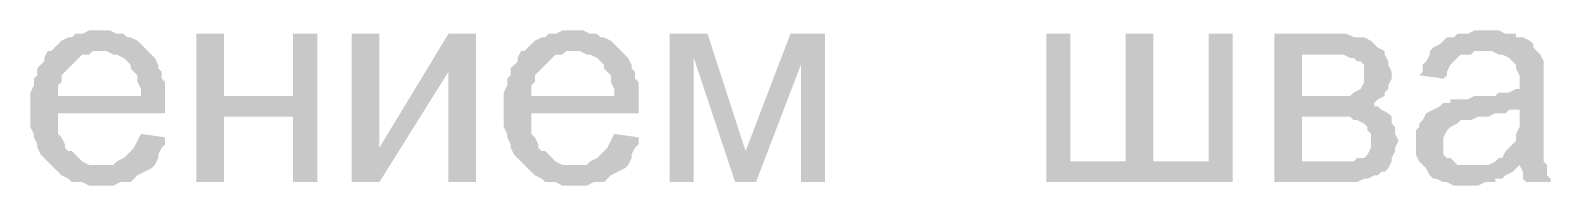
# Model space of a CAD drawing. Header units: millimetres. Extents: x -383313 to -161684, y -117025 to 99224.
# Drawn here: x -343061 to -341199, y -34898 to -34707 of the extents above; entities that cross this region are included whole.
import ezdxf

# ---------------------------------------------------------------- set-up
doc = ezdxf.new("R2010")
doc.units = ezdxf.units.MM
doc.header["$MEASUREMENT"] = 0
doc.layers.add('PDF_Solid Fills', color=7, linetype='Continuous')

# ---------------------------------------------------------------- blocks, each defined once
blk = doc.blocks.new('A$Cf5759c35')
at = {"layer": 'PDF_Solid Fills'}
for points in [[(15485.4, -16442.3), (15485.4, -16442.3), (15472.7, -16442.3), (15464.2, -16446.5), (15455.7, -16446.5), (15451.5, -16450.7), (15447.3, -16450.7), (15438.8, -16455), (15434.6, -16459.2), (15430.3, -16463.4), (15426.1, -16467.7), (15485.4, -16467.7), (15489.6, -16467.7), (15493.8, -16467.7), (15502.3, -16471.9), (15506.5, -16471.9), (15515, -16476.1), (15519.2, -16480.4), (15523.5, -16484.6), (15523.5, -16488.8), (15527.7, -16493.1), (15531.9, -16497.3), (15531.9, -16505.8), (15536.2, -16514.2), (15536.2, -16522.7), (15434.6, -16522.7), (15565.8, -16522.7), (15565.8, -16514.2), (15565.8, -16505.8), (15561.6, -16501.5), (15561.6, -16493.1), (15557.3, -16488.8), (15557.3, -16484.6), (15553.1, -16476.1), (15548.9, -16471.9), (15544.6, -16467.7), (15540.4, -16463.4), (15536.2, -16459.2), (15531.9, -16455), (15523.5, -16450.7), (15519.2, -16450.7), (15515, -16446.5), (15506.5, -16446.5), (15498.1, -16442.3), (15493.8, -16442.3)], [(15637.8, -16446.5), (15603.9, -16446.5), (15603.9, -16628.5), (15637.8, -16628.5), (15637.8, -16548.1), (15722.4, -16548.1), (15637.8, -16522.7)], [(15752.1, -16446.5), (15722.4, -16446.5), (15722.4, -16522.7), (15637.8, -16522.7), (15722.4, -16548.1), (15722.4, -16628.5), (15752.1, -16628.5)], [(15946.8, -16446.5), (15912.9, -16446.5), (15828.3, -16586.2), (15794.4, -16628.5), (15828.3, -16628.5), (15912.9, -16493.1)], [(16065.3, -16442.3), (16065.3, -16442.3), (16052.6, -16442.3), (16044.2, -16446.5), (16035.7, -16446.5), (16031.5, -16450.7), (16027.2, -16450.7), (16018.8, -16455), (16014.5, -16459.2), (16010.3, -16463.4), (16006.1, -16467.7), (16065.3, -16467.7), (16069.6, -16467.7), (16073.8, -16467.7), (16082.3, -16471.9), (16086.5, -16471.9), (16095, -16476.1), (16099.2, -16480.4), (16103.4, -16484.6), (16103.4, -16488.8), (16107.7, -16493.1), (16111.9, -16497.3), (16111.9, -16505.8), (16116.1, -16514.2), (16116.1, -16522.7), (16014.5, -16522.7), (16145.8, -16522.7), (16145.8, -16514.2), (16145.8, -16505.8), (16141.5, -16501.5), (16141.5, -16493.1), (16137.3, -16488.8), (16137.3, -16484.6), (16133.1, -16476.1), (16128.8, -16471.9), (16124.6, -16467.7), (16120.4, -16463.4), (16116.1, -16459.2), (16111.9, -16455), (16103.4, -16450.7), (16099.2, -16450.7), (16095, -16446.5), (16086.5, -16446.5), (16078, -16442.3), (16073.8, -16442.3)], [(16230.4, -16446.5), (16183.9, -16446.5), (16183.9, -16628.5), (16213.5, -16628.5), (16213.5, -16476.1)], [(16374.4, -16446.5), (16332, -16446.5), (16277, -16590.4), (16264.3, -16628.5), (16289.7, -16628.5), (16344.7, -16484.6)], [(16674.9, -16446.5), (16645.3, -16446.5), (16645.3, -16628.5), (16776.5, -16603.1), (16674.9, -16603.1)], [(16873.9, -16446.5), (16844.3, -16446.5), (16844.3, -16603.1), (16776.5, -16603.1), (16645.3, -16628.5), (16873.9, -16628.5)], [(16776.5, -16446.5), (16742.7, -16446.5), (16742.7, -16603.1), (16674.9, -16603.1), (16776.5, -16603.1)], [(16996.7, -16446.5), (16924.7, -16446.5), (16924.7, -16628.5), (17026.3, -16628.5), (17034.8, -16624.3), (17039, -16624.3), (17047.5, -16620.1), (17051.7, -16620.1), (17055.9, -16615.8), (17060.2, -16615.8), (17064.4, -16611.6), (17068.6, -16603.1), (16958.6, -16603.1), (16958.6, -16548.1), (16996.7, -16548.1), (17064.4, -16543.9), (17055.9, -16539.6), (17051.7, -16535.4), (17047.5, -16535.4), (17047.5, -16531.2), (17051.7, -16526.9), (16958.6, -16522.7), (16958.6, -16471.9), (16992.4, -16471.9), (17060.2, -16467.7), (17051.7, -16463.4), (17047.5, -16459.2), (17043.2, -16455), (17034.8, -16450.7), (17034.8, -16450.7), (17026.3, -16450.7), (17022.1, -16450.7), (17013.6, -16446.5), (17005.1, -16446.5)], [(17187.2, -16442.3), (17187.2, -16442.3), (17170.2, -16442.3), (17161.8, -16446.5), (17157.5, -16446.5), (17149.1, -16446.5), (17144.8, -16450.7), (17136.4, -16450.7), (17132.1, -16455), (17127.9, -16459.2), (17119.4, -16463.4), (17115.2, -16467.7), (17178.7, -16467.7), (17182.9, -16467.7), (17191.4, -16467.7), (17199.9, -16471.9), (17204.1, -16471.9), (17212.6, -16476.1), (17216.8, -16480.4), (17216.8, -16480.4), (17221, -16484.6), (17221, -16488.8), (17225.3, -16497.3), (17225.3, -16505.8), (17225.3, -16505.8), (17225.3, -16514.2), (17221, -16514.2), (17212.6, -16518.5), (17208.3, -16518.5), (17199.9, -16518.5), (17195.6, -16522.7), (17187.2, -16522.7), (17178.7, -16522.7), (17170.2, -16522.7), (17161.8, -16526.9), (17153.3, -16526.9), (17149.1, -16526.9), (17140.6, -16526.9), (17140.6, -16531.2), (17132.1, -16531.2), (17127.9, -16535.4), (17225.3, -16539.6), (17225.3, -16548.1), (17225.3, -16552.3), (17225.3, -16560.8), (17221, -16569.3), (17221, -16573.5), (17221, -16577.7), (17216.8, -16582), (17212.6, -16586.2), (17208.3, -16590.4), (17204.1, -16598.9), (17199.9, -16598.9), (17195.6, -16603.1), (17187.2, -16607.4), (17225.3, -16607.4), (17225.3, -16607.4), (17229.5, -16615.8), (17229.5, -16624.3), (17233.7, -16628.5), (17263.4, -16628.5), (17263.4, -16624.3), (17259.1, -16620.1), (17259.1, -16611.6), (17259.1, -16607.4), (17254.9, -16603.1), (17254.9, -16598.9), (17254.9, -16594.7), (17254.9, -16590.4), (17254.9, -16582), (17254.9, -16573.5), (17254.9, -16565), (17254.9, -16552.3), (17254.9, -16510), (17254.9, -16510), (17254.9, -16501.5), (17254.9, -16493.1), (17254.9, -16488.8), (17254.9, -16484.6), (17254.9, -16480.4), (17250.7, -16471.9), (17246.4, -16467.7), (17242.2, -16463.4), (17242.2, -16459.2), (17238, -16455), (17229.5, -16450.7), (17221, -16450.7), (17221, -16446.5), (17212.6, -16446.5), (17208.3, -16446.5), (17199.9, -16442.3), (17191.4, -16442.3)], [(15426.1, -16467.7), (15421.9, -16467.7), (15417.6, -16476.1), (15417.6, -16480.4), (15413.4, -16484.6), (15409.2, -16488.8), (15409.2, -16497.3), (15404.9, -16501.5), (15404.9, -16510), (15400.7, -16518.5), (15400.7, -16522.7), (15400.7, -16531.2), (15400.7, -16539.6), (15400.7, -16548.1), (15400.7, -16552.3), (15400.7, -16560.8), (15404.9, -16569.3), (15404.9, -16573.5), (15409.2, -16582), (15409.2, -16586.2), (15413.4, -16594.7), (15417.6, -16598.9), (15421.9, -16603.1), (15426.1, -16607.4), (15485.4, -16607.4), (15485.4, -16607.4), (15476.9, -16607.4), (15472.7, -16607.4), (15464.2, -16603.1), (15460, -16598.9), (15455.7, -16594.7), (15451.5, -16590.4), (15447.3, -16590.4), (15443, -16586.2), (15443, -16582), (15438.8, -16573.5), (15434.6, -16569.3), (15434.6, -16560.8), (15434.6, -16552.3), (15434.6, -16543.9), (15565.8, -16543.9), (15565.8, -16543.9), (15565.8, -16539.6), (15565.8, -16531.2), (15565.8, -16522.7), (15434.6, -16522.7), (15434.6, -16518.5), (15434.6, -16510), (15438.8, -16505.8), (15438.8, -16497.3), (15443, -16493.1), (15447.3, -16488.8), (15451.5, -16484.6), (15455.7, -16480.4), (15460, -16476.1), (15464.2, -16471.9), (15472.7, -16471.9), (15476.9, -16467.7), (15485.4, -16467.7)], [(16006.1, -16467.7), (16001.8, -16467.7), (15997.6, -16476.1), (15997.6, -16480.4), (15993.4, -16484.6), (15989.1, -16488.8), (15989.1, -16497.3), (15984.9, -16501.5), (15984.9, -16510), (15980.7, -16518.5), (15980.7, -16522.7), (15980.7, -16531.2), (15980.7, -16539.6), (15980.7, -16548.1), (15980.7, -16552.3), (15980.7, -16560.8), (15984.9, -16569.3), (15984.9, -16573.5), (15989.1, -16582), (15989.1, -16586.2), (15993.4, -16594.7), (15997.6, -16598.9), (16001.8, -16603.1), (16006.1, -16607.4), (16065.3, -16607.4), (16065.3, -16607.4), (16056.9, -16607.4), (16052.6, -16607.4), (16044.2, -16603.1), (16039.9, -16598.9), (16035.7, -16594.7), (16031.5, -16590.4), (16027.2, -16590.4), (16023, -16586.2), (16023, -16582), (16018.8, -16573.5), (16014.5, -16569.3), (16014.5, -16560.8), (16014.5, -16552.3), (16014.5, -16543.9), (16145.8, -16543.9), (16145.8, -16543.9), (16145.8, -16539.6), (16145.8, -16531.2), (16145.8, -16522.7), (16014.5, -16522.7), (16014.5, -16518.5), (16014.5, -16510), (16018.8, -16505.8), (16018.8, -16497.3), (16023, -16493.1), (16027.2, -16488.8), (16031.5, -16484.6), (16035.7, -16480.4), (16039.9, -16476.1), (16044.2, -16471.9), (16052.6, -16471.9), (16056.9, -16467.7), (16065.3, -16467.7)], [(17060.2, -16467.7), (16992.4, -16471.9), (16992.4, -16471.9), (17009.4, -16471.9), (17017.8, -16476.1), (17022.1, -16476.1), (17026.3, -16480.4), (17030.5, -16480.4), (17034.8, -16484.6), (17034.8, -16493.1), (17034.8, -16497.3), (17034.8, -16501.5), (17034.8, -16505.8), (17030.5, -16514.2), (17030.5, -16514.2), (17022.1, -16518.5), (17017.8, -16522.7), (17013.6, -16522.7), (17005.1, -16522.7), (17000.9, -16522.7), (16988.2, -16522.7), (16958.6, -16522.7), (17051.7, -16526.9), (17060.2, -16522.7), (17060.2, -16518.5), (17064.4, -16514.2), (17064.4, -16510), (17068.6, -16501.5), (17068.6, -16497.3), (17068.6, -16493.1), (17064.4, -16484.6), (17064.4, -16480.4), (17060.2, -16471.9)], [(17115.2, -16467.7), (17115.2, -16471.9), (17111, -16480.4), (17106.7, -16484.6), (17106.7, -16493.1), (17102.5, -16497.3), (17132.1, -16501.5), (17136.4, -16497.3), (17136.4, -16493.1), (17140.6, -16484.6), (17144.8, -16480.4), (17149.1, -16476.1), (17153.3, -16471.9), (17157.5, -16471.9), (17166, -16471.9), (17170.2, -16467.7), (17178.7, -16467.7)], [(17127.9, -16535.4), (17119.4, -16539.6), (17119.4, -16539.6), (17111, -16543.9), (17106.7, -16552.3), (17102.5, -16556.6), (17102.5, -16560.8), (17098.3, -16565), (17098.3, -16573.5), (17098.3, -16582), (17098.3, -16582), (17098.3, -16590.4), (17098.3, -16594.7), (17102.5, -16603.1), (17106.7, -16607.4), (17111, -16611.6), (17115.2, -16620.1), (17115.2, -16620.1), (17119.4, -16624.3), (17123.7, -16624.3), (17132.1, -16628.5), (17136.4, -16628.5), (17144.8, -16632.8), (17153.3, -16632.8), (17161.8, -16632.8), (17166, -16632.8), (17174.5, -16632.8), (17182.9, -16628.5), (17187.2, -16628.5), (17195.6, -16628.5), (17195.6, -16624.3), (17204.1, -16624.3), (17208.3, -16620.1), (17216.8, -16615.8), (17221, -16611.6), (17166, -16607.4), (17166, -16607.4), (17157.5, -16607.4), (17149.1, -16607.4), (17144.8, -16603.1), (17140.6, -16598.9), (17136.4, -16598.9), (17132.1, -16594.7), (17132.1, -16586.2), (17132.1, -16582), (17132.1, -16577.7), (17132.1, -16573.5), (17136.4, -16565), (17136.4, -16565), (17140.6, -16560.8), (17149.1, -16556.6), (17153.3, -16552.3), (17157.5, -16552.3), (17166, -16552.3), (17174.5, -16548.1), (17178.7, -16548.1), (17187.2, -16548.1), (17195.6, -16543.9), (17199.9, -16543.9), (17208.3, -16543.9), (17212.6, -16539.6), (17221, -16539.6), (17225.3, -16539.6)], [(17064.4, -16543.9), (16996.7, -16548.1), (16996.7, -16548.1), (17017.8, -16548.1), (17022.1, -16552.3), (17026.3, -16552.3), (17034.8, -16556.6), (17039, -16560.8), (17039, -16565), (17043.2, -16569.3), (17043.2, -16577.7), (17043.2, -16582), (17043.2, -16586.2), (17039, -16594.7), (17034.8, -16598.9), (17030.5, -16598.9), (17026.3, -16598.9), (17022.1, -16603.1), (17013.6, -16603.1), (17005.1, -16603.1), (16996.7, -16603.1), (16958.6, -16603.1), (17068.6, -16603.1), (17068.6, -16598.9), (17072.9, -16590.4), (17072.9, -16586.2), (17077.1, -16577.7), (17077.1, -16577.7), (17072.9, -16569.3), (17072.9, -16560.8), (17068.6, -16556.6), (17068.6, -16548.1)], [(15536.2, -16569.3), (15536.2, -16569.3), (15531.9, -16577.7), (15527.7, -16586.2), (15523.5, -16590.4), (15519.2, -16594.7), (15515, -16598.9), (15515, -16598.9), (15506.5, -16603.1), (15502.3, -16607.4), (15493.8, -16607.4), (15485.4, -16607.4), (15426.1, -16607.4), (15426.1, -16607.4), (15430.3, -16611.6), (15434.6, -16615.8), (15438.8, -16620.1), (15447.3, -16624.3), (15451.5, -16628.5), (15460, -16628.5), (15464.2, -16628.5), (15472.7, -16632.8), (15481.1, -16632.8), (15485.4, -16632.8), (15485.4, -16632.8), (15493.8, -16632.8), (15502.3, -16632.8), (15510.8, -16628.5), (15515, -16628.5), (15523.5, -16628.5), (15527.7, -16624.3), (15531.9, -16620.1), (15540.4, -16615.8), (15540.4, -16615.8), (15548.9, -16611.6), (15553.1, -16607.4), (15557.3, -16598.9), (15557.3, -16594.7), (15561.6, -16586.2), (15565.8, -16582), (15565.8, -16573.5)], [(16116.1, -16569.3), (16116.1, -16569.3), (16111.9, -16577.7), (16107.7, -16586.2), (16103.4, -16590.4), (16099.2, -16594.7), (16095, -16598.9), (16095, -16598.9), (16086.5, -16603.1), (16082.3, -16607.4), (16073.8, -16607.4), (16065.3, -16607.4), (16006.1, -16607.4), (16006.1, -16607.4), (16010.3, -16611.6), (16014.5, -16615.8), (16018.8, -16620.1), (16027.2, -16624.3), (16031.5, -16628.5), (16039.9, -16628.5), (16044.2, -16628.5), (16052.6, -16632.8), (16061.1, -16632.8), (16065.3, -16632.8), (16065.3, -16632.8), (16073.8, -16632.8), (16082.3, -16632.8), (16090.7, -16628.5), (16095, -16628.5), (16103.4, -16628.5), (16107.7, -16624.3), (16111.9, -16620.1), (16120.4, -16615.8), (16120.4, -16615.8), (16128.8, -16611.6), (16133.1, -16607.4), (16137.3, -16598.9), (16137.3, -16594.7), (16141.5, -16586.2), (16145.8, -16582), (16145.8, -16573.5)]]:
    blk.add_hatch(color=8, dxfattribs=at).paths.add_polyline_path(points)
at = {"layer": 'PDF_Solid Fills', "color": 8, "lineweight": 13}
for points in [[(15828.3, -16446.5), (15794.4, -16446.5), (15828.3, -16586.2), (15794.4, -16628.5)], [(15946.8, -16446.5), (15912.9, -16493.1), (15946.8, -16628.5), (15912.9, -16628.5)], [(16230.4, -16446.5), (16213.5, -16476.1), (16277, -16590.4), (16264.3, -16628.5)], [(16374.4, -16446.5), (16344.7, -16484.6), (16374.4, -16628.5), (16344.7, -16628.5)], [(17187.2, -16607.4), (17166, -16607.4), (17225.3, -16607.4), (17221, -16611.6)]]:
    blk.add_solid(points, dxfattribs=at)

msp = doc.modelspace()

# ---------------------------------------------------------------- block references
at = {"ltscale": 100}
msp.add_blockref('A$Cf5759c35', (-358461.97282, -18264.93104), dxfattribs=at)

doc.saveas('drawing.dxf')
